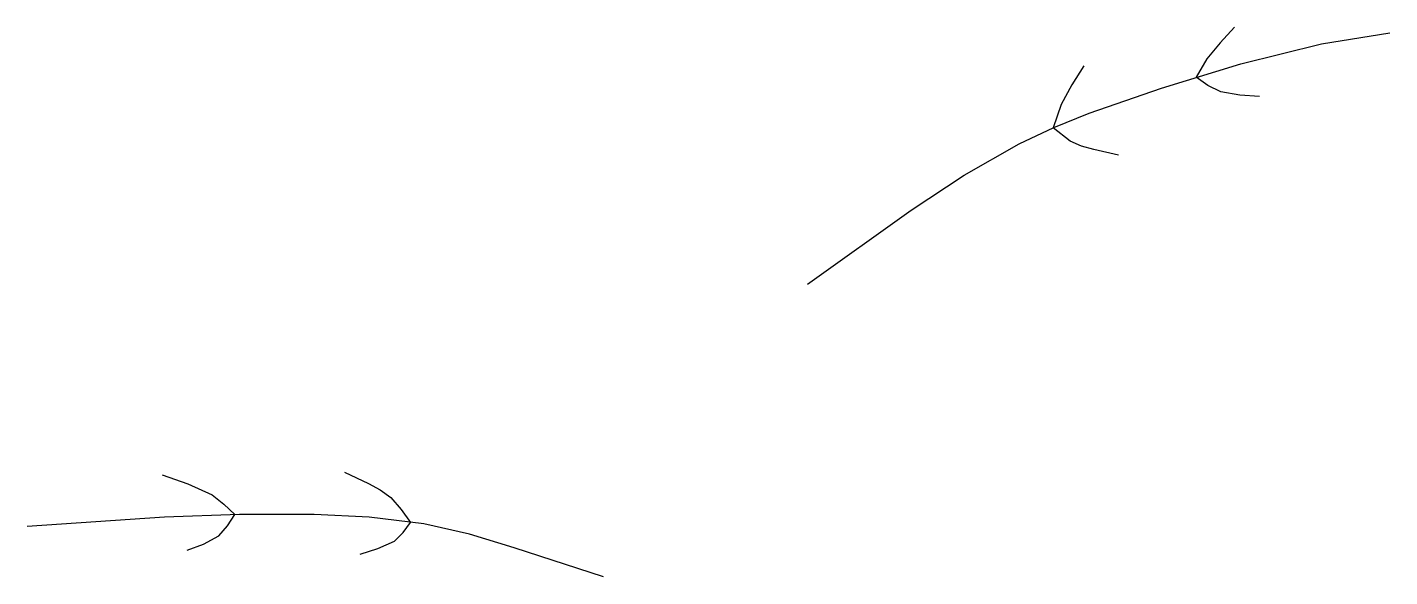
# Model space of a CAD drawing. Extents: x 1.4 to 12.1, y 4.6 to 8.9.
import ezdxf

# ---------------------------------------------------------------- set-up
doc = ezdxf.new("R2010")
doc.units = 0
doc.header["$LTSCALE"] = 10
doc.layers.add('Layer_1', color=7, linetype='CONTINUOUS')

msp = doc.modelspace()

# ---------------------------------------------------------------- linework, layer by layer
at = {"layer": 'Layer_1', "color": 7, "linetype": 'CONTINUOUS', "flags": 128}
for points in [[(10.868, 8.853), (10.756, 8.732), (10.652, 8.606), (10.567, 8.463)], [(7.536, 6.85), (8.345, 7.426), (8.758, 7.7), (9.187, 7.945), (9.457, 8.071), (9.734, 8.182), (10.299, 8.377), (10.917, 8.567), (11.546, 8.723), (12.079, 8.809)], [(9.692, 8.552), (9.599, 8.403), (9.514, 8.25), (9.452, 8.069)], [(11.062, 8.312), (10.909, 8.323), (10.76, 8.35), (10.659, 8.399), (10.567, 8.463)], [(9.963, 7.855), (9.769, 7.899), (9.674, 7.925), (9.584, 7.964), (9.452, 8.07)], [(2.498, 5.362), (2.698, 5.293), (2.89, 5.207), (2.98, 5.134), (3.065, 5.053)], [(3.921, 5.383), (4.108, 5.294), (4.199, 5.246), (4.282, 5.187), (4.364, 5.093), (4.437, 4.991)], [(5.943, 4.568), (5.246, 4.793), (4.896, 4.899), (4.54, 4.98), (4.114, 5.032), (3.684, 5.053), (3.101, 5.054), (2.518, 5.032), (1.446, 4.96)], [(2.694, 4.774), (2.822, 4.823), (2.941, 4.888), (3.008, 4.966), (3.065, 5.053)], [(4.045, 4.743), (4.183, 4.787), (4.313, 4.846), (4.379, 4.914), (4.437, 4.991)]]:
    msp.add_lwpolyline(points, dxfattribs=at)

doc.saveas('drawing.dxf')
